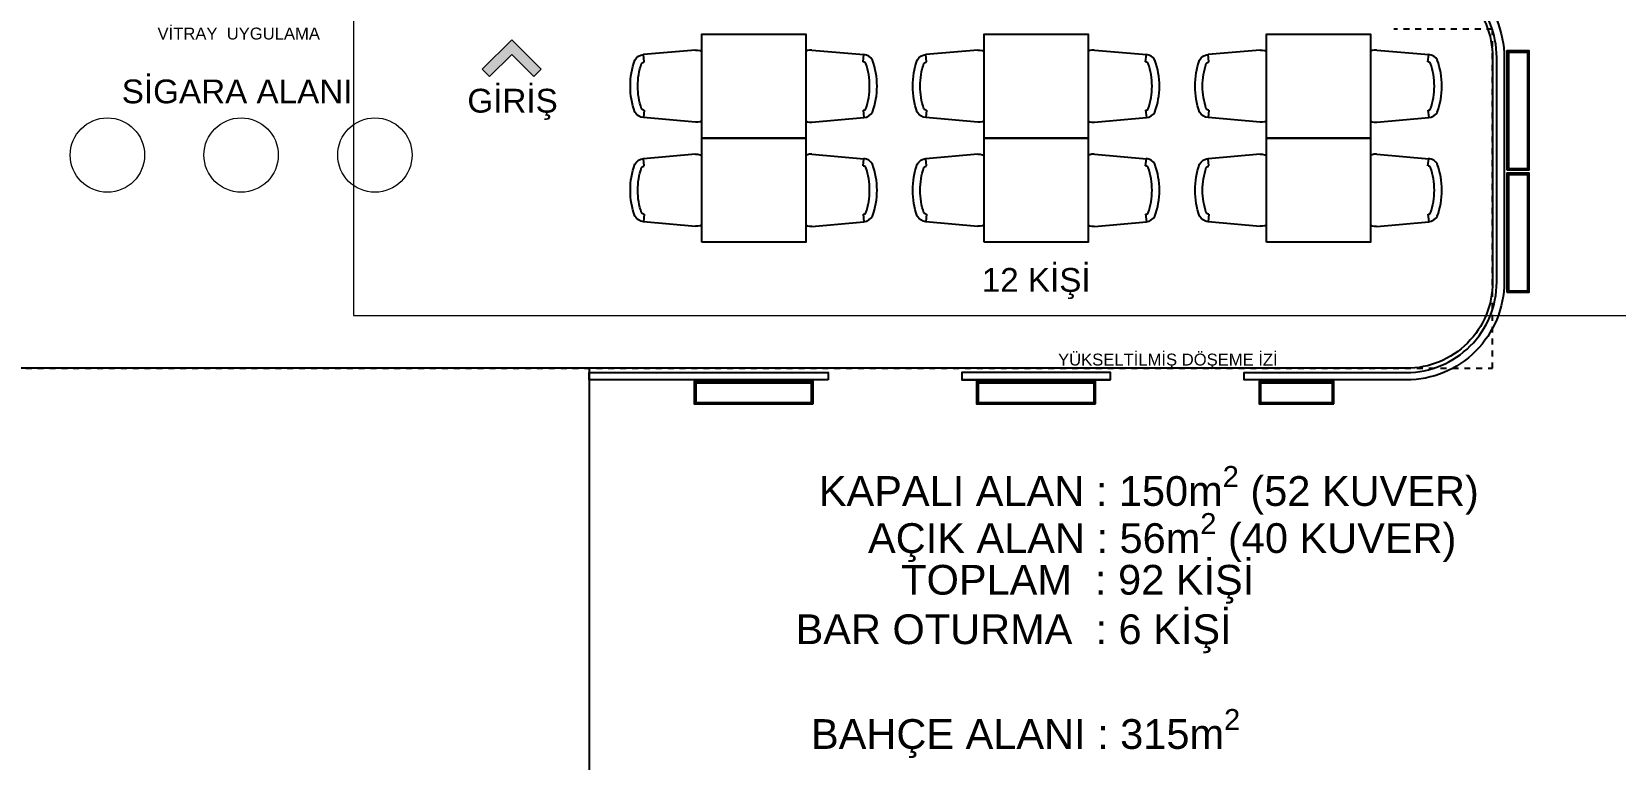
# Model space of a CAD drawing. Header units: millimetres. Extents: x 863 to 22635, y -482 to 12118.
# Drawn here: x 16060 to 17126, y 2683 to 3172 of the extents above; entities that cross this region are included whole.
import ezdxf

# ---------------------------------------------------------------- set-up
doc = ezdxf.new("R2010")
doc.units = ezdxf.units.MM
doc.set_wipeout_variables(frame=1)
doc.linetypes.add('JIS_02_1.0', pattern=[2, 1, -1])
doc.layers.add('Existing WALL_0G', color=65, linetype='Continuous')
doc.layers.add('PAVEMENT OUTSIDE_0G', color=25, linetype='Continuous')
for name, color, linetype, lineweight in [('FURNITURE_0G', 53, 'Continuous', 25), ('İNCE', 252, 'Continuous', 15), ('tefris', 62, 'Continuous', 20), ('yazi', 150, 'Continuous', 18)]:
    doc.layers.add(name, color=color, linetype=linetype, lineweight=lineweight)
doc.styles.get("Standard").update_dxf_attribs({"font": 'arial.ttf'})

# ---------------------------------------------------------------- blocks, each defined once
blk = doc.blocks.new('A$C653B2E3B')
at = {"color": 0}
blk.add_wipeout([(0, 411), (5, 439), (24, 467), (39, 477), (61, 485), (75, 486), (113, 483), (432, 455), (449, 452), (465, 444), (482, 429), (490, 418), (503, 378), (510, 345), (516, 308), (519, 276), (520, 243), (519, 206), (516, 173), (508, 131), (502, 105), (490, 68), (480, 54), (465, 42), (441, 32), (432, 31), (82, 0), (61, 1), (39, 9), (24, 20), (13, 33), (5, 49), (0, 75)], dxfattribs=at).dxf.layer = 'FURNITURE_0G'
at = {"layer": 'FURNITURE_0G', "color": 0}
for p, q in [((82, 486), (432, 455)), ((427, 406), (432, 455)), ((0, 411), (0, 243)), ((0, 75), (0, 243)), ((82, 0), (432, 31)), ((427, 81), (432, 31))]:
    blk.add_line(p, q, dxfattribs=at)
for centre, radius, start, end in [((75, 411), 75, 85, 180), ((425, 381), 75, 29.7698, 85), ((425, 381), 25, 37.4874, 85), ((0, 243), 470, 0, 18.9511), ((0, 243), 520, 0, 19.6262), ((0, 243), 470, 341.0489, 0), ((0, 243), 520, 340.3738, 0), ((75, 75), 75, 180, 275), ((425, 106), 25, 275, 322.5126), ((425, 106), 75, 275, 330.2302)]:
    blk.add_arc(centre, radius, start, end, dxfattribs=at)
blk = doc.blocks.new('221026_70X70-MASA-CIFT')
at = {"layer": 'FURNITURE_0G', "color": 0, "linetype": 'ByBlock', "yscale": 0.1, "zscale": 0.1, "rotation": 270}
for p, xscale in [((-24.3, 31), -0.1), ((-24.3, -31), 0.1)]:
    blk.add_blockref('A$C653B2E3B', p, dxfattribs=dict(at, xscale=xscale))
at = {"color": 0, "linetype": 'ByBlock'}
blk.add_wipeout([(-35, 35), (35, 35), (35, -35), (-35, -35)], dxfattribs=at).dxf.layer = 'FURNITURE_0G'
at = {"layer": 'FURNITURE_0G', "color": 0, "linetype": 'ByBlock'}
blk.add_lwpolyline([(-35, 35), (35, 35), (35, -35), (-35, -35)], close=True, dxfattribs=at)

msp = doc.modelspace()

# ---------------------------------------------------------------- hatches: boundary and pattern name
at = {"layer": 'yazi', "linetype": 'Continuous'}
h = msp.add_hatch(color=256, dxfattribs=at)
h.dxf.hatch_style = 1
h.paths.add_polyline_path([(16368.2, 3141.83), (16363.25, 3146.78), (16383.05, 3166.58), (16402.84, 3146.78), (16397.89, 3141.83), (16383.05, 3156.68)])

# ---------------------------------------------------------------- linework, layer by layer
at = {"layer": 'Existing WALL_0G', "linetype": 'JIS_02_1.0', "ltscale": 4}
msp.add_lwpolyline([(15454.04, 4120.66), (15272.04, 4120.66), (15272.04, 2945.66), (17043.04, 2945.66), (17043.04, 3173.66), (16976.54, 3173.66)], dxfattribs=at)
at = {"layer": 'PAVEMENT OUTSIDE_0G', "color": 251}
for points in [[(16960.04, 3212.66), (16985.04, 3212.66, -0.4142136), (17043.04, 3154.66), (17043.04, 3003.66, -0.4142136), (16985.04, 2945.66), (15330.04, 2945.66), (15330.04, 2945.66), (15330.04, 2945.66), (15330.04, 2945.66), (15330.04, 2945.66), (15330.04, 2945.66, -0.4142136), (15272.04, 3003.66), (15272.04, 4062.66, -0.4142136), (15330.04, 4120.66), (15454.04, 4120.66)], [(16960.04, 3220.45), (16985.04, 3220.45, -0.4142136), (17050.82, 3154.66), (17050.82, 3003.66, -0.4142136), (16985.04, 2937.88), (16875.86, 2937.88), (16875.86, 2942.88), (16985.04, 2942.88, 0.4142136), (17045.82, 3003.66), (17045.82, 3154.66, 0.4142136), (16985.04, 3215.45), (16960.04, 3215.45)]]:
    msp.add_lwpolyline(points, format="xyb", dxfattribs=at)
for points in [[(17052.67, 3079.11), (17067.67, 3079.11), (17067.67, 3159.11), (17052.67, 3159.11)], [(17053.67, 3080.11), (17066.67, 3080.11), (17066.67, 3158.11), (17053.67, 3158.11)], [(17052.67, 2996.85), (17067.67, 2996.85), (17067.67, 3076.85), (17052.67, 3076.85)], [(17053.67, 2997.85), (17066.67, 2997.85), (17066.67, 3075.85), (17053.67, 3075.85)], [(16595.86, 2937.88), (16435.04, 2937.88), (16435.04, 2942.88), (16595.86, 2942.88)], [(16785.86, 2937.88), (16785.86, 2942.88), (16685.86, 2942.88), (16685.86, 2937.88)], [(16585.86, 2921.73), (16585.86, 2936.73), (16505.86, 2936.73), (16505.86, 2921.73)], [(16584.86, 2922.73), (16584.86, 2935.73), (16506.86, 2935.73), (16506.86, 2922.73)], [(16775.86, 2921.73), (16775.86, 2936.73), (16695.86, 2936.73), (16695.86, 2921.73)], [(16774.86, 2922.73), (16774.86, 2935.73), (16696.86, 2935.73), (16696.86, 2922.73)], [(16936.3, 2921.73), (16936.3, 2936.73), (16885.86, 2936.73), (16885.86, 2921.73)], [(16935.3, 2922.73), (16935.3, 2935.73), (16886.86, 2935.73), (16886.86, 2922.73)]]:
    msp.add_lwpolyline(points, close=True, dxfattribs=at)
for points in [[(16435.04, 2945.66), (16435.04, 2945.66), (16435.04, 2598.66)], [(16785.86, 2937.88), (16685.86, 2937.88)]]:
    msp.add_lwpolyline(points, dxfattribs=at)
at = {"layer": 'tefris'}
for centre in [(16110.98, 3089.09), (16200.98, 3089.09), (16290.98, 3089.09)]:
    msp.add_circle(centre, 25, dxfattribs=at)
at = {"layer": 'yazi', "linetype": 'Continuous'}
msp.add_lwpolyline([(16368.2, 3141.83), (16363.25, 3146.78), (16383.05, 3166.58), (16402.84, 3146.78), (16397.89, 3141.83), (16383.05, 3156.68)], close=True, dxfattribs=at)

# ---------------------------------------------------------------- texts
for s, height, p in [('SİGARA ALANI', 16, (16120.65, 3123.88)), ('GİRİŞ', 16, (16353.18, 3117.64)), ('12 KİŞİ', 16, (16699.28, 2997.11)), ('YÜKSELTİLMİŞ DÖŞEME İZİ', 8, (16750.64, 2947.55))]:
    msp.add_text(s, height=height, dxfattribs=at).set_placement(p)
at = {"layer": 'yazi', "linetype": 'Continuous', "attachment_point": 6}
for s, insert, char_height, width in [('\\A1;VİTRAY  UYGULAMA', (16254, 3170.73), 8, 120.0411), ('\\A1;KAPALI ALAN : 150m{\\H0.7x;\\S2^ ;} (52 KUVER)', (17033.76, 2863.55), 20, 443.099), ('\\A1;AÇIK ALAN : 56m{\\H0.7x;\\S2^ ;} (40 KUVER)', (17018.68, 2831.83), 20, 443.099), ('\\A1;TOPLAM  : 92 KİŞİ', (16882.67, 2800.39), 20, 443.099), ('\\A1;BAR OTURMA  : 6 KİŞİ', (16867.43, 2767.12), 20, 443.099), ('\\A1;BAHÇE ALANI : 315m{\\H0.7x;\\S2^ ;}', (16873.22, 2700.05), 20, 443.099)]:
    msp.add_mtext(s, dxfattribs=dict(at, insert=insert, char_height=char_height, width=width))

# ---------------------------------------------------------------- next in the draw order: block references
at = {"layer": 'FURNITURE_0G', "rotation": 90}
for p in [(16545.86, 3135.43), (16735.86, 3135.43), (16925.86, 3135.43)]:
    msp.add_blockref('221026_70X70-MASA-CIFT', p, dxfattribs=at)

# ---------------------------------------------------------------- next in the draw order: block references
for p in [(16545.86, 3065.43), (16735.86, 3065.43), (16925.86, 3065.43)]:
    msp.add_blockref('221026_70X70-MASA-CIFT', p, dxfattribs=at)

# ---------------------------------------------------------------- next in the draw order: linework, layer by layer
at = {"layer": 'İNCE', "color": 150, "linetype": 'Continuous', "lineweight": 20, "ltscale": 10}
msp.add_lwpolyline([(16276.62, 3180.66), (16276.62, 2981.17), (17134.22, 2981.17)], dxfattribs=at)

doc.saveas('drawing.dxf')
